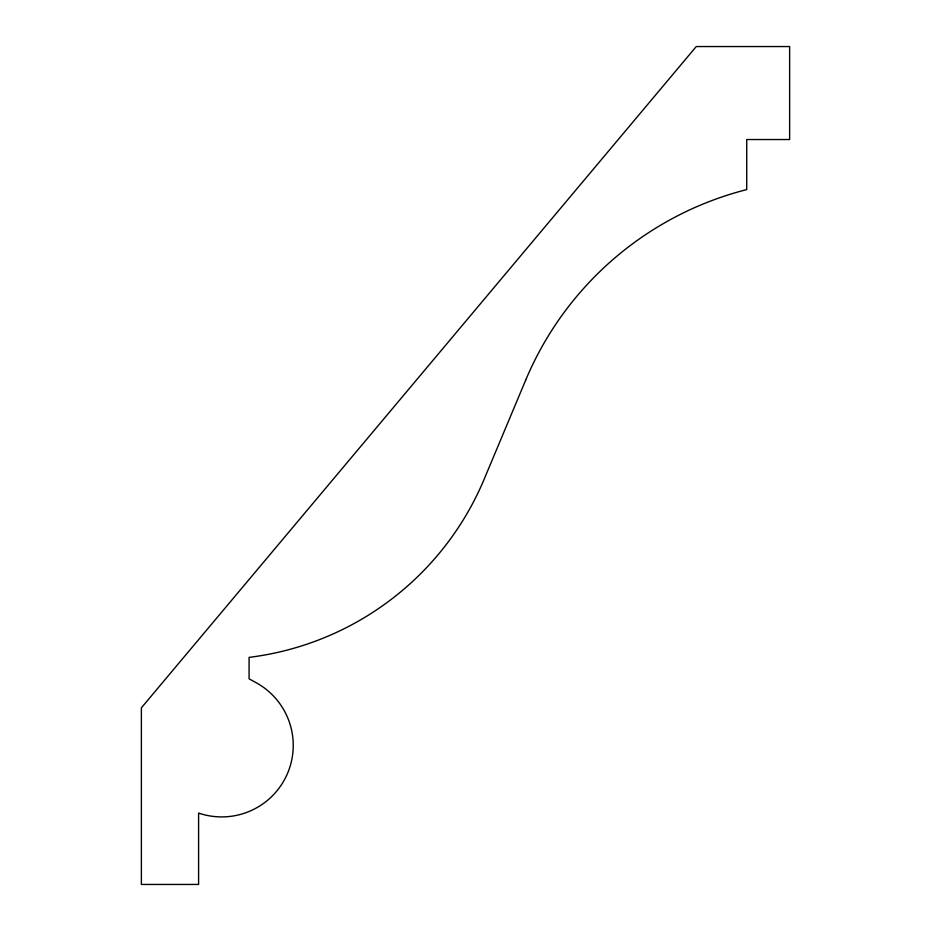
<?xml version="1.0" encoding="UTF-8"?>
<svg xmlns="http://www.w3.org/2000/svg" width="931" height="931" viewBox="0 0 931 931"><rect width="100%" height="100%" fill="white"/><g stroke="black" fill="none" stroke-linecap="round" stroke-linejoin="round"><path stroke-width="1.4" d="M525.678 380.151L484.155 479.209A294.068 294.068 0 0 1 249.077 657.379L249.077 678.827L256.048 682.644A71.524 71.524 0 0 1 287.167 774.231A71.524 71.524 0 0 1 198.594 813.077L198.594 884.45L141.372 884.45L141.372 707.839L696.26 46.55L789.628 46.55L789.628 139.534L746.72 139.534L746.72 189.598A327.072 327.072 0 0 0 525.678 380.151"/></g></svg>
